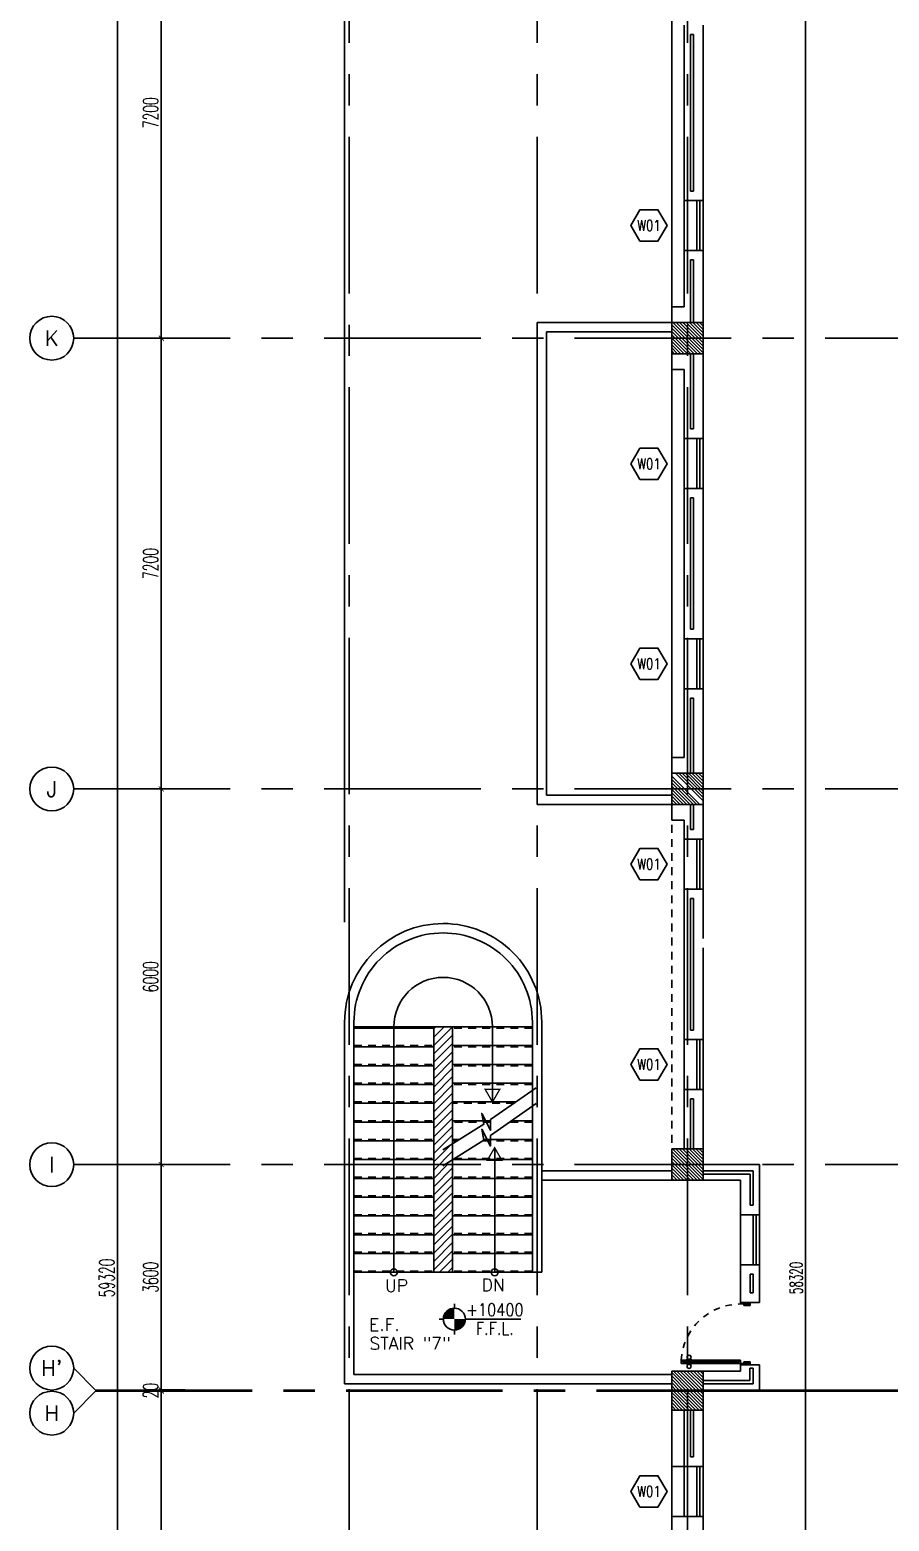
# Model space of a CAD drawing. Extents: x 88808.2 to 88899.2, y 39921.6 to 40001.1.
# Drawn here: x 88808.23 to 88821.95, y 39954 to 39977.82 of the extents above; entities that cross this region are included whole.
import ezdxf
from ezdxf.enums import TextEntityAlignment as Align

# ---------------------------------------------------------------- set-up
doc = ezdxf.new("R2010")
doc.units = 0
doc.header["$MEASUREMENT"] = 0
doc.header["$PDMODE"] = 34
for name, pattern in [('CENTERX2', [4, 2.5, -0.5, 0.5, -0.5]), ('HIDDEN', [0.375, 0.25, -0.125]), ('HIDDEN2', [0.1875, 0.125, -0.0625])]:
    doc.linetypes.add(name, pattern=pattern)
doc.layers.get('0').update_dxf_attribs({"linetype": 'CONTINUOUS'})
doc.layers.get('DEFPOINTS').update_dxf_attribs({"linetype": 'CONTINUOUS'})
for name, color, linetype in [('AX', 6, 'CONTINUOUS'), ('AX-CR', 2, 'CONTINUOUS'), ('AX-DIM', 4, 'CONTINUOUS'), ('AX-TXT', 2, 'CONTINUOUS'), ('AXES', 11, 'CENTERX2'), ('COL', 2, 'CONTINUOUS'), ('DOOR', 7, 'CONTINUOUS'), ('EJ', 9, 'CONTINUOUS'), ('ele', 7, 'CONTINUOUS'), ('HAT', 8, 'CONTINUOUS'), ('Hatch', 11, 'CONTINUOUS'), ('HIDDEN', 9, 'HIDDEN2'), ('INSUL', 4, 'CONTINUOUS'), ('LEV-PL', 7, 'CONTINUOUS'), ('PROJ-L', 3, 'CONTINUOUS'), ('RM-NAME', 2, 'CONTINUOUS'), ('ROOF', 7, 'CONTINUOUS'), ('STR', 5, 'CONTINUOUS'), ('WALL', 2, 'CONTINUOUS'), ('WIN', 3, 'CONTINUOUS'), ('WIN-BOX', 3, 'CONTINUOUS'), ('WIN-NO', 5, 'CONTINUOUS')]:
    doc.layers.add(name, color=color, linetype=linetype)
doc.styles.add('ROMANS', font='ROMANS.shx', dxfattribs={"width": 0.6})
doc.styles.add('S', font='ROMANS.SHX')
doc.dimstyles.new('DIM-OUT', dxfattribs={"dimscale": 0, "dimtxt": 0.24, "dimasz": 0.08, "dimexe": 0.02, "dimexo": 0.02, "dimgap": 0.05, "dimtad": 1, "dimdec": 0, "dimlfac": 1000, "dimzin": 0, "dimdsep": 46, "dimtxsty": 'ROMANS', "dimblk1": 'ARCHTICK', "dimblk2": 'ARCHTICK', "dimsah": 1, "dimcen": 0.01, "dimdle": 0.08, "dimclrd": 4, "dimclre": 4, "dimclrt": 2, "dimadec": 0, "dimazin": 0, "dimtp": 2, "dimtm": 2, "dimtfac": 0.114286, "dimtdec": 0, "dimtix": 1, "dimtmove": 2, "dimatfit": 3, "dimldrblk": 'ARCHTICK', "dimfxl": 0, "dimtolj": 1, "dimtzin": 0, "dimarcsym": 0})
doc.dimstyles.new('STANDARD in', dxfattribs={"dimtxt": 0.2, "dimasz": 0.1, "dimexe": 0.07, "dimexo": 0.07, "dimgap": 0.05, "dimtad": 1, "dimdec": 0, "dimlfac": 1000, "dimzin": 0, "dimdsep": 46, "dimtxsty": 'ROMANS', "dimblk": 'ARCHTICK', "dimcen": 0.05, "dimdle": 0.05, "dimclrd": 4, "dimclre": 4, "dimclrt": 2, "dimadec": 0, "dimazin": 0, "dimtfac": 1, "dimtdec": 0, "dimtmove": 2, "dimatfit": 3, "dimfxl": 0, "dimtolj": 1, "dimtzin": 0, "dimarcsym": 0})
pattern_1 = [(135, (89151.66644, 39904.688557), (0.0265165043, 0.0265165043), [])]
pattern_2 = [(135, (89151.66644, 39905.008557), (0.0265165043, 0.0265165043), [])]

# ---------------------------------------------------------------- blocks, each defined once
blk = doc.blocks.new('_ARCHTICK')
at = {"color": 0, "linetype": 'ByBlock', "const_width": 0.15}
blk.add_lwpolyline([(-0.5, -0.5), (0.5, 0.5)], dxfattribs=at)
blk = doc.blocks.new('*D92')
at = {"layer": 'AX-DIM', "color": 4, "lineweight": -2}
for p, q in [((88809.63, 39928.15), (88809.63, 39987.63)), ((88818.46, 39987.55), (88809.61, 39987.55)), ((88818.46, 39928.23), (88809.61, 39928.23))]:
    blk.add_line(p, q, dxfattribs=at)
at = {"layer": 'DEFPOINTS', "color": 0}
for p in [(88809.63, 39987.55), (88818.48, 39987.55), (88818.48, 39928.23)]:
    blk.add_point(p, dxfattribs=at)
at = {"layer": 'AX-DIM', "color": 4, "lineweight": -2, "xscale": 0.08, "yscale": 0.08, "zscale": 0.08}
for p, rotation in [((88809.63, 39987.55), 90), ((88809.63, 39928.23), 270)]:
    blk.add_blockref('_ARCHTICK', p, dxfattribs=dict(at, rotation=rotation))
at = {"layer": 'AX-DIM', "color": 2, "insert": (88809.46, 39957.89), "char_height": 0.24, "attachment_point": 5, "rotation": 90, "style": 'ROMANS'}
blk.add_mtext('\\A1;59320', dxfattribs=at)
blk = doc.blocks.new('*D100')
at = {"layer": 'AX-DIM', "color": 4, "lineweight": -2}
for p, q in [((88810.33, 39956.02), (88810.33, 39959.78)), ((88810.71, 39959.7), (88810.31, 39959.7)), ((88810.71, 39956.1), (88810.31, 39956.1))]:
    blk.add_line(p, q, dxfattribs=at)
at = {"layer": 'DEFPOINTS', "color": 0}
for p in [(88810.33, 39959.7), (88810.73, 39959.7), (88810.73, 39956.1)]:
    blk.add_point(p, dxfattribs=at)
at = {"layer": 'AX-DIM', "color": 4, "lineweight": -2, "xscale": 0.08, "yscale": 0.08, "zscale": 0.08}
for p, rotation in [((88810.33, 39959.7), 90), ((88810.33, 39956.1), 270)]:
    blk.add_blockref('_ARCHTICK', p, dxfattribs=dict(at, rotation=rotation))
at = {"layer": 'AX-DIM', "color": 2, "insert": (88810.16, 39957.9), "char_height": 0.24, "attachment_point": 5, "rotation": 90, "style": 'ROMANS'}
blk.add_mtext('\\A1;3600', dxfattribs=at)
blk = doc.blocks.new('*D77')
at = {"layer": 'AX-DIM', "color": 4, "lineweight": -2}
for p, q in [((88810.71, 39980.1), (88810.31, 39980.1)), ((88810.33, 39972.82), (88810.33, 39980.18)), ((88810.71, 39972.9), (88810.31, 39972.9))]:
    blk.add_line(p, q, dxfattribs=at)
at = {"layer": 'DEFPOINTS', "color": 0}
for p in [(88810.33, 39980.1), (88810.73, 39980.1), (88810.73, 39972.9)]:
    blk.add_point(p, dxfattribs=at)
at = {"layer": 'AX-DIM', "color": 4, "lineweight": -2, "xscale": 0.08, "yscale": 0.08, "zscale": 0.08}
for p, rotation in [((88810.33, 39980.1), 90), ((88810.33, 39972.9), 270)]:
    blk.add_blockref('_ARCHTICK', p, dxfattribs=dict(at, rotation=rotation))
at = {"layer": 'AX-DIM', "color": 2, "insert": (88810.16, 39976.5), "char_height": 0.24, "attachment_point": 5, "rotation": 90, "style": 'ROMANS'}
blk.add_mtext('\\A1;7200', dxfattribs=at)
blk = doc.blocks.new('*D93')
at = {"layer": 'AX-DIM', "color": 4, "lineweight": -2}
for p, q in [((88810.71, 39965.7), (88810.31, 39965.7)), ((88810.33, 39959.62), (88810.33, 39965.78)), ((88810.71, 39959.7), (88810.31, 39959.7))]:
    blk.add_line(p, q, dxfattribs=at)
at = {"layer": 'DEFPOINTS', "color": 0}
for p in [(88810.33, 39965.7), (88810.73, 39965.7), (88810.73, 39959.7)]:
    blk.add_point(p, dxfattribs=at)
at = {"layer": 'AX-DIM', "color": 4, "lineweight": -2, "xscale": 0.08, "yscale": 0.08, "zscale": 0.08}
for p, rotation in [((88810.33, 39965.7), 90), ((88810.33, 39959.7), 270)]:
    blk.add_blockref('_ARCHTICK', p, dxfattribs=dict(at, rotation=rotation))
at = {"layer": 'AX-DIM', "color": 2, "insert": (88810.16, 39962.7), "char_height": 0.24, "attachment_point": 5, "rotation": 90, "style": 'ROMANS'}
blk.add_mtext('\\A1;6000', dxfattribs=at)
blk = doc.blocks.new('*D78')
at = {"layer": 'AX-DIM', "color": 4, "lineweight": -2}
for p, q in [((88810.71, 39972.9), (88810.31, 39972.9)), ((88810.33, 39965.62), (88810.33, 39972.98)), ((88810.71, 39965.7), (88810.31, 39965.7))]:
    blk.add_line(p, q, dxfattribs=at)
at = {"layer": 'DEFPOINTS', "color": 0}
for p in [(88810.33, 39972.9), (88810.73, 39972.9), (88810.73, 39965.7)]:
    blk.add_point(p, dxfattribs=at)
at = {"layer": 'AX-DIM', "color": 4, "lineweight": -2, "xscale": 0.08, "yscale": 0.08, "zscale": 0.08}
for p, rotation in [((88810.33, 39972.9), 90), ((88810.33, 39965.7), 270)]:
    blk.add_blockref('_ARCHTICK', p, dxfattribs=dict(at, rotation=rotation))
at = {"layer": 'AX-DIM', "color": 2, "insert": (88810.16, 39969.3), "char_height": 0.24, "attachment_point": 5, "rotation": 90, "style": 'ROMANS'}
blk.add_mtext('\\A1;7200', dxfattribs=at)
blk = doc.blocks.new('*D74')
at = {"layer": 'AX-DIM', "color": 4, "lineweight": -2}
for p, q in [((88813.255, 39963.57), (88813.255, 39999.748)), ((88818.48, 39987.57), (88818.48, 39999.748)), ((88813.175, 39999.728), (88818.56, 39999.728))]:
    blk.add_line(p, q, dxfattribs=at)
at = {"layer": 'DEFPOINTS', "color": 0}
for p in [(88818.48, 39999.728), (88818.48, 39987.55), (88813.255, 39963.55)]:
    blk.add_point(p, dxfattribs=at)
at = {"layer": 'AX-DIM', "color": 4, "lineweight": -2, "xscale": 0.08, "yscale": 0.08, "zscale": 0.08, "rotation": 180}
blk.add_blockref('_ARCHTICK', (88813.255, 39999.728), dxfattribs=at)
at = {"layer": 'AX-DIM', "color": 4, "lineweight": -2, "xscale": 0.08, "yscale": 0.08, "zscale": 0.08}
blk.add_blockref('_ARCHTICK', (88818.48, 39999.728), dxfattribs=at)
at = {"layer": 'AX-DIM', "color": 2, "insert": (88815.868, 39999.898), "char_height": 0.24, "attachment_point": 5, "style": 'ROMANS'}
blk.add_mtext('\\A1;5225', dxfattribs=at)
blk = doc.blocks.new('*D101')
at = {"layer": 'AX-DIM', "color": 4, "lineweight": -2}
for p, q in [((88810.33, 39956.1), (88810.33, 39956.18)), ((88810.71, 39956.1), (88810.31, 39956.1)), ((88810.71, 39956.08), (88810.31, 39956.08)), ((88810.33, 39956.08), (88810.33, 39956.1)), ((88810.33, 39956.08), (88810.33, 39956))]:
    blk.add_line(p, q, dxfattribs=at)
at = {"layer": 'DEFPOINTS', "color": 0}
for p in [(88810.33, 39956.1), (88810.73, 39956.1), (88810.73, 39956.08)]:
    blk.add_point(p, dxfattribs=at)
at = {"layer": 'AX-DIM', "color": 4, "lineweight": -2, "xscale": 0.08, "yscale": 0.08, "zscale": 0.08}
for p, rotation in [((88810.33, 39956.1), 270), ((88810.33, 39956.08), 90)]:
    blk.add_blockref('_ARCHTICK', p, dxfattribs=dict(at, rotation=rotation))
at = {"layer": 'AX-DIM', "color": 2, "insert": (88810.16, 39956.09), "char_height": 0.24, "attachment_point": 5, "rotation": 90, "style": 'ROMANS'}
blk.add_mtext('\\A1;20', dxfattribs=at)
blk = doc.blocks.new('*D99')
at = {"layer": 'AX-DIM', "color": 4, "lineweight": -2}
for p, q in [((88810.33, 39950), (88810.33, 39956.16)), ((88810.71, 39956.08), (88810.31, 39956.08)), ((88810.71, 39950.08), (88810.31, 39950.08))]:
    blk.add_line(p, q, dxfattribs=at)
at = {"layer": 'DEFPOINTS', "color": 0}
for p in [(88810.33, 39956.08), (88810.73, 39956.08), (88810.73, 39950.08)]:
    blk.add_point(p, dxfattribs=at)
at = {"layer": 'AX-DIM', "color": 4, "lineweight": -2, "xscale": 0.08, "yscale": 0.08, "zscale": 0.08}
for p, rotation in [((88810.33, 39956.08), 90), ((88810.33, 39950.08), 270)]:
    blk.add_blockref('_ARCHTICK', p, dxfattribs=dict(at, rotation=rotation))
at = {"layer": 'AX-DIM', "color": 2, "insert": (88810.16, 39953.08), "char_height": 0.24, "attachment_point": 5, "rotation": 90, "style": 'ROMANS'}
blk.add_mtext('\\A1;6000', dxfattribs=at)
blk = doc.blocks.new('*D270')
at = {"layer": 'DEFPOINTS', "color": 0, "linetype": 'Continuous'}
for p in [(88820.616, 39987.05), (88820.616, 39987.05), (88820.616, 39928.73)]:
    blk.add_point(p, dxfattribs=at)
at = {"layer": 'ele', "color": 4, "linetype": 'Continuous', "lineweight": -2}
blk.add_line((88820.616, 39928.68), (88820.616, 39987.1), dxfattribs=at)
at = {"layer": 'ele', "color": 4, "linetype": 'Continuous', "lineweight": -2, "xscale": 0.1, "yscale": 0.1, "zscale": 0.1}
for p, rotation in [((88820.616, 39987.05), 90), ((88820.616, 39928.73), 270)]:
    blk.add_blockref('_ARCHTICK', p, dxfattribs=dict(at, rotation=rotation))
at = {"layer": 'ele', "color": 2, "linetype": 'Continuous', "insert": (88820.466, 39957.89), "char_height": 0.2, "attachment_point": 5, "rotation": 90, "style": 'ROMANS'}
blk.add_mtext('\\A1;58320', dxfattribs=at)
blk = doc.blocks.new('WW1')
at = {"layer": 'WIN-BOX'}
blk.add_lwpolyline([(144, -250), (289, 0), (144, 250), (-144, 250), (-289, 0), (-144, -250)], close=True, dxfattribs=at)
at = {"layer": 'WIN-NO', "style": 'ROMANS', "width": 0.8}
blk.add_attdef('W00', text='', height=170, dxfattribs=at).set_placement((0, 0), align=Align.MIDDLE)
blk = doc.blocks.new('DOOR-10')
at = {"layer": 'DOOR', "color": 0, "linetype": 'ByBlock'}
for p, q in [((-83, 1005), (-92, 1005)), ((-92, 1005), (-92, 940)), ((-76, 1018), (-83, 1018)), ((-83, 928), (-83, 1018)), ((-83, 1005), (-83, 940)), ((-26, 1100), (-76, 1100)), ((-76, 1100), (-26, 1100)), ((-76, 1050), (-76, 1100)), ((-59, 1050), (-76, 1050)), ((-43, 1070), (-59, 1070)), ((-59, 1050), (-59, 1070)), ((-43, 1050), (-43, 1070)), ((-26, 1050), (-43, 1050)), ((-26, 1050), (-26, 1100)), ((-26, 1018), (-18, 1018)), ((-18, 928), (-18, 1018)), ((-18, 1005), (-9, 1005)), ((-18, 1005), (-18, 940)), ((-9, 1005), (-9, 940)), ((-83, 940), (-92, 940)), ((-76, 928), (-83, 928)), ((-26, 928), (-18, 928)), ((-18, 940), (-9, 940)), ((-1001, 0), (-1001, 150)), ((-1001, 150), (-976, 150)), ((-1001, 150), (-1001, 0)), ((-951, 0), (-1001, 0)), ((-976, 150), (-976, 100)), ((-976, 100), (-951, 100)), ((-951, 100), (-951, 0)), ((-76, 200), (-59, 200)), ((-76, 150), (-76, 200)), ((-76, 150), (-26, 150)), ((-59, 200), (-59, 180)), ((-59, 180), (-43, 180)), ((-51, 100), (-51, 0)), ((-26, 100), (-51, 100)), ((-51, 0), (-1, 0)), ((-43, 200), (-26, 200)), ((-43, 180), (-43, 200)), ((-26, 200), (-26, 150)), ((-1, 150), (-26, 150)), ((-26, 150), (-26, 100))]:
    blk.add_line(p, q, dxfattribs=at)
at = {"layer": 'DOOR', "linetype": 'ByBlock'}
for p, q in [((-76, 1050), (-76, 200)), ((-59, 200), (-59, 1050)), ((-43, 200), (-43, 1050)), ((-26, 200), (-26, 1050))]:
    blk.add_line(p, q, dxfattribs=at)
at = {"layer": 'DOOR', "color": 9, "linetype": 'ByBlock'}
for p, q in [((-951, 0), (-1001, 114)), ((-951, 0), (-1001, 40)), ((-951, 0), (-964, 100)), ((-51, 0), (-1, 114)), ((-51, 0), (-37, 100)), ((-51, 0), (-1, 40)), ((-1, 0), (-1, 150))]:
    blk.add_line(p, q, dxfattribs=at)
at = {"layer": 'DOOR', "color": 0, "linetype": 'ByBlock'}
for centre in [(-124, 973), (23, 973)]:
    blk.add_circle(centre, 32.4, dxfattribs=at)
at = {"layer": 'DOOR', "linetype": 'HIDDEN', "ltscale": 0.5}
blk.add_arc((-23, 149), 952, 93.1482, 179.9482, dxfattribs=at)
at = {"layer": 'DOOR', "color": 9, "linetype": 'ByBlock'}
for centre, radius, start, end in [((-951, 0), 154, 103.7142, 108.8947), ((-951, 0), 134, 100.72, 111.8402), ((-951, 0), 94.4, 90, 121.9818), ((-951, 0), 74.4, 90, 132.2236), ((-951, 0), 54.4, 90, 156.7926), ((-951, 0), 34.4, 90, 180), ((-951, 0), 14.4, 90, 180), ((-51, 0), 94.4, 58.0182, 90), ((-51, 0), 74.4, 47.7764, 90), ((-51, 0), 54.4, 23.2074, 90), ((-51, 0), 34.4, 0, 90), ((-51, 0), 14.4, 0, 90), ((-51, 0), 134, 68.1598, 79.28), ((-51, 0), 114, 64.0838, 77.3774), ((-51, 0), 154, 71.1053, 76.2858)]:
    blk.add_arc(centre, radius, start, end, dxfattribs=at)
blk = doc.blocks.new('COL50')
at = {"layer": 'COL'}
blk.add_lwpolyline([(-250, 250), (-250, -250), (250, -250), (250, 250)], close=True, dxfattribs=at)
blk = doc.blocks.new('*X150')
at = {"color": 0}
for p, q in [((253129, 149502), (253616, 149990)), ((253129, 149555), (253563, 149990)), ((253129, 149608), (253510, 149990)), ((253129, 149661), (253457, 149990)), ((253129, 149714), (253404, 149990)), ((253129, 149767), (253351, 149990)), ((253129, 149820), (253298, 149990)), ((253129, 149873), (253245, 149990)), ((253129, 149926), (253192, 149990)), ((253129, 149979), (253139, 149990)), ((253169, 149490), (253629, 149949)), ((253222, 149490), (253629, 149896)), ((253275, 149490), (253629, 149843)), ((253328, 149490), (253629, 149790)), ((253381, 149490), (253629, 149737)), ((253434, 149490), (253629, 149684)), ((253487, 149490), (253629, 149631)), ((253540, 149490), (253629, 149578)), ((253594, 149490), (253629, 149525))]:
    blk.add_line(p, q, dxfattribs=at)
blk = doc.blocks.new('LEV1')
at = {"layer": 'LEV-PL'}
for p, q in [((0, 245), (0, 175)), ((-175, 0), (-245, 0)), ((175, 0), (1061, 0)), ((0, -175), (0, -245))]:
    blk.add_line(p, q, dxfattribs=at)
at = {"layer": 'LEV-PL', "const_width": 175}
for points in [[(-88, 0, -0.414214), (0, 88, -1)], [(88, 0, -0.414214), (0, -88, -1)]]:
    blk.add_lwpolyline(points, format="xyb", dxfattribs=at)
at = {"layer": 'LEV-PL'}
blk.add_circle((0, 0), 175, dxfattribs=at)
at = {"layer": 'LEV-PL', "color": 4, "style": 'S', "width": 0.85}
for tag, p in [('+0000', (646, 50)), ('F.F.L.', (646, -250))]:
    blk.add_attdef(tag, text='', height=200, dxfattribs=at).set_placement(p, align=Align.CENTER)
blk = doc.blocks.new('*X137')
at = {"color": 0}
for p, q in [((253129, 162707), (253611, 163190)), ((253129, 162760), (253558, 163190)), ((253129, 162813), (253505, 163190)), ((253129, 162866), (253452, 163190)), ((253129, 162919), (253399, 163190)), ((253129, 162972), (253346, 163190)), ((253129, 163025), (253293, 163190)), ((253129, 163079), (253240, 163190)), ((253129, 163132), (253187, 163190)), ((253164, 162690), (253629, 163154)), ((253217, 162690), (253629, 163101)), ((253270, 162690), (253629, 163048)), ((253323, 162690), (253629, 162995)), ((253376, 162690), (253629, 162942)), ((253429, 162690), (253629, 162889)), ((253482, 162690), (253629, 162836)), ((253535, 162690), (253629, 162783)), ((253588, 162690), (253629, 162730))]:
    blk.add_line(p, q, dxfattribs=at)
blk = doc.blocks.new('*X141')
at = {"color": 0}
for p, q in [((253129, 155548), (253570, 155990)), ((253129, 155601), (253517, 155990)), ((253129, 155654), (253464, 155990)), ((253129, 155707), (253411, 155990)), ((253129, 155760), (253358, 155990)), ((253129, 155813), (253305, 155990)), ((253129, 155866), (253252, 155990)), ((253129, 155919), (253199, 155990)), ((253129, 155972), (253146, 155990)), ((253177, 155490), (253629, 155942)), ((253230, 155490), (253629, 155889)), ((253283, 155490), (253629, 155836)), ((253336, 155490), (253629, 155783)), ((253389, 155490), (253629, 155730)), ((253442, 155490), (253629, 155677)), ((253495, 155490), (253629, 155624)), ((253548, 155490), (253629, 155571)), ((253601, 155490), (253629, 155517))]:
    blk.add_line(p, q, dxfattribs=at)
blk = doc.blocks.new('*X143')
at = {"color": 0}
for p, q in [((253129, 149502), (253616, 149990)), ((253129, 149555), (253563, 149990)), ((253129, 149608), (253510, 149990)), ((253129, 149661), (253457, 149990)), ((253129, 149714), (253404, 149990)), ((253129, 149767), (253351, 149990)), ((253129, 149820), (253298, 149990)), ((253129, 149873), (253245, 149990)), ((253129, 149926), (253192, 149990)), ((253129, 149979), (253139, 149990)), ((253169, 149490), (253629, 149949)), ((253222, 149490), (253629, 149896)), ((253275, 149490), (253629, 149843)), ((253328, 149490), (253629, 149790)), ((253381, 149490), (253629, 149737)), ((253434, 149490), (253629, 149684)), ((253487, 149490), (253629, 149631)), ((253540, 149490), (253629, 149578)), ((253594, 149490), (253629, 149525))]:
    blk.add_line(p, q, dxfattribs=at)
blk = doc.blocks.new('AXL')
at = {"layer": 'AX-CR'}
blk.add_circle((-350, 0), 350, dxfattribs=at)
at = {"layer": 'AX-TXT', "style": 'ROMANS'}
blk.add_attdef('AX', text='', height=250, dxfattribs=at).set_placement((-350, 0), align=Align.MIDDLE)

msp = doc.modelspace()

# ---------------------------------------------------------------- hatches: boundary and pattern name
at = {"layer": 'HAT'}
h = msp.add_hatch(dxfattribs=at)
h.set_pattern_fill('ANSI31', color=256, scale=0.3, style=0)
h.set_pattern_definition(pattern_2)
h.paths.add_polyline_path([(88818.7303, 39956.3996), (88818.9803, 39956.3996), (88818.9803, 39956.0996), (88818.7303, 39956.0996)])
h.paths.add_polyline_path([(88818.4803, 39956.3996), (88818.7303, 39956.3996), (88818.7303, 39956.0996), (88818.4803, 39956.0996)])
h = msp.add_hatch(dxfattribs=at)
h.set_pattern_fill('ANSI31', color=256, scale=0.3, style=0)
h.set_pattern_definition(pattern_2)
h.paths.add_polyline_path([(88818.7303, 39956.3996), (88818.9803, 39956.3996), (88818.9803, 39956.0996), (88818.7303, 39956.0996)])
h.paths.add_polyline_path([(88818.4803, 39956.3996), (88818.7303, 39956.3996), (88818.7303, 39956.0996), (88818.4803, 39956.0996)])
h = msp.add_hatch(dxfattribs=at)
h.set_pattern_fill('ANSI31', color=256, scale=0.3, style=0)
h.set_pattern_definition(pattern_1)
h.paths.add_polyline_path([(88818.7303, 39956.0796), (88818.9803, 39956.0796), (88818.9803, 39955.7796), (88818.7303, 39955.7796)])
h.paths.add_polyline_path([(88818.4803, 39956.0796), (88818.7303, 39956.0796), (88818.7303, 39955.7796), (88818.4803, 39955.7796)])
h = msp.add_hatch(dxfattribs=at)
h.set_pattern_fill('ANSI31', color=256, scale=0.3, style=0)
h.set_pattern_definition(pattern_1)
h.paths.add_polyline_path([(88818.7303, 39956.0796), (88818.9803, 39956.0796), (88818.9803, 39955.7796), (88818.7303, 39955.7796)])
h.paths.add_polyline_path([(88818.4803, 39956.0796), (88818.7303, 39956.0796), (88818.7303, 39955.7796), (88818.4803, 39955.7796)])
at = {"layer": 'Hatch', "linetype": 'Continuous'}
h = msp.add_hatch(dxfattribs=at)
h.set_pattern_fill('ANSI31', color=256, scale=0.75, style=0)
h.paths.add_polyline_path([(88814.9803, 39961.8998), (88814.6803, 39961.8998), (88814.6803, 39959.6996), (88814.8583, 39959.6996), (88814.9803, 39959.7757)])
h.paths.add_polyline_path([(88814.9803, 39959.6996), (88814.6803, 39959.6996), (88814.6803, 39957.9798), (88814.9803, 39957.9798)])

# ---------------------------------------------------------------- linework, layer by layer
for p, q in [((88814.9803, 39961.8998), (88814.6803, 39961.8998)), ((88814.6803, 39961.8998), (88814.6803, 39957.9798)), ((88814.9803, 39961.8998), (88814.9803, 39957.9798)), ((88815.092, 39960.0998), (88814.9803, 39960.0998)), ((88815.06, 39960.0798), (88814.9803, 39960.0798)), ((88814.6803, 39957.9798), (88814.9803, 39957.9798))]:
    msp.add_line(p, q)
for points in [[(88814.8263, 39959.9338), (88815.4815, 39960.343), (88815.4464, 39960.5183), (88815.5869, 39960.2495), (88815.5869, 39960.4198), (88816.3182, 39960.9275)], [(88814.8263, 39959.6796), (88815.4815, 39960.0887), (88815.4464, 39960.2641), (88815.5869, 39959.9952), (88815.5869, 39960.1655), (88816.3182, 39960.6732)]]:
    msp.add_lwpolyline(points)
at = {"layer": 'AXES'}
for p, q in [((88813.3303, 39921.6153), (88813.3303, 40000.4279)), ((88816.3303, 39921.6153), (88816.3303, 40000.4279)), ((88818.7303, 39921.6153), (88818.7303, 40000.4279)), ((88808.9303, 39972.8996), (88876.9703, 39972.8996)), ((88808.9303, 39965.6996), (88876.9703, 39965.6996)), ((88808.9303, 39959.6996), (88876.9703, 39959.6996)), ((88809.2803, 39956.0996), (88808.9303, 39956.4496)), ((88809.2803, 39956.0796), (88808.9303, 39955.7296)), ((88809.2803, 39956.0996), (88876.9703, 39956.0996)), ((88809.2803, 39956.0796), (88876.9703, 39956.0796))]:
    msp.add_line(p, q, dxfattribs=at)
at = {"layer": 'COL'}
for points in [[(88818.9803, 39956.3996), (88818.4803, 39956.3996), (88818.4803, 39956.0996), (88818.9803, 39956.0996)], [(88818.9803, 39956.3996), (88818.4803, 39956.3996), (88818.4803, 39956.0996), (88818.9803, 39956.0996)], [(88818.9803, 39956.0796), (88818.4803, 39956.0796), (88818.4803, 39955.7796), (88818.9803, 39955.7796)], [(88818.9803, 39956.0796), (88818.4803, 39956.0796), (88818.4803, 39955.7796), (88818.9803, 39955.7796)]]:
    msp.add_lwpolyline(points, close=True, dxfattribs=at)
at = {"layer": 'EJ', "color": 8}
for p, q in [((88818.4803, 39956.0996), (88893.7957, 39956.0996)), ((88818.4803, 39956.0796), (88893.7957, 39956.0796))]:
    msp.add_line(p, q, dxfattribs=at)
at = {"layer": 'HIDDEN'}
msp.add_line((88818.4803, 39959.5996), (88818.4803, 39983.5996), dxfattribs=at)
at = {"layer": 'INSUL'}
for p, q in [((88818.8303, 39977.7496), (88818.7803, 39977.7496)), ((88818.7803, 39977.7496), (88818.7803, 39975.2496)), ((88818.8303, 39977.7496), (88818.8303, 39975.2496)), ((88818.8303, 39975.2496), (88818.7803, 39975.2496)), ((88818.8303, 39974.1496), (88818.7803, 39974.1496)), ((88818.7803, 39974.1496), (88818.7803, 39973.1496)), ((88818.8303, 39974.1496), (88818.8303, 39973.1496)), ((88818.7803, 39972.6496), (88818.7803, 39971.4496)), ((88818.8303, 39972.6496), (88818.8303, 39971.4496)), ((88818.7803, 39971.4496), (88818.8303, 39971.4496)), ((88818.7803, 39970.3496), (88818.7803, 39968.2496)), ((88818.7803, 39970.3496), (88818.8303, 39970.3496)), ((88818.8303, 39970.3496), (88818.8303, 39968.2496)), ((88818.7803, 39968.2496), (88818.8303, 39968.2496)), ((88818.7803, 39965.9496), (88818.7803, 39967.1496)), ((88818.7803, 39967.1496), (88818.8303, 39967.1496)), ((88818.8303, 39965.9496), (88818.8303, 39967.1496)), ((88818.7803, 39965.4496), (88818.7803, 39965.0496)), ((88818.8303, 39965.4496), (88818.8303, 39965.0496)), ((88818.7803, 39965.0496), (88818.8303, 39965.0496)), ((88818.7803, 39963.9496), (88818.7803, 39961.8496)), ((88818.7803, 39963.9496), (88818.8303, 39963.9496)), ((88818.8303, 39963.9496), (88818.8303, 39961.8496)), ((88818.7803, 39961.8496), (88818.8303, 39961.8496)), ((88818.7803, 39959.9496), (88818.7803, 39960.7496)), ((88818.7803, 39960.7496), (88818.8303, 39960.7496)), ((88818.8303, 39959.9496), (88818.8303, 39960.7496)), ((88818.9803, 39959.5996), (88819.7803, 39959.5996)), ((88818.9803, 39959.5496), (88819.7303, 39959.5496)), ((88819.7303, 39959.5496), (88819.7303, 39959.0496)), ((88819.7803, 39959.5996), (88819.7803, 39959.0496)), ((88819.7803, 39959.0496), (88819.7303, 39959.0496)), ((88819.7803, 39957.9496), (88819.7303, 39957.9496)), ((88819.7303, 39957.6495), (88819.7303, 39957.9496)), ((88819.7803, 39957.6495), (88819.7803, 39957.9496)), ((88819.7803, 39957.6495), (88819.7303, 39957.6495)), ((88819.7802, 39956.4496), (88819.7302, 39956.4496)), ((88819.7302, 39956.2496), (88819.7302, 39956.4496)), ((88819.7802, 39956.4496), (88819.7302, 39956.4496)), ((88819.7802, 39956.1996), (88819.7802, 39956.4496)), ((88818.9802, 39956.2496), (88819.7302, 39956.2496)), ((88818.9802, 39956.1996), (88819.7802, 39956.1996)), ((88818.7803, 39955.7796), (88818.7803, 39955.0296)), ((88818.8303, 39955.7796), (88818.8303, 39955.0296)), ((88818.7803, 39955.0296), (88818.8303, 39955.0296))]:
    msp.add_line(p, q, dxfattribs=at)
at = {"layer": 'PROJ-L'}
for p, q in [((88818.4803, 39973.1496), (88818.4803, 39979.8496)), ((88816.3303, 39973.1496), (88818.4803, 39973.1496)), ((88816.3303, 39965.4508), (88816.3303, 39973.1496)), ((88816.4803, 39972.9996), (88818.4803, 39972.9996)), ((88816.4803, 39965.6008), (88816.4803, 39972.9996)), ((88818.4803, 39965.9496), (88818.4803, 39972.6496)), ((88816.3303, 39965.4508), (88818.4803, 39965.4508)), ((88816.4803, 39965.6008), (88818.4803, 39965.6008))]:
    msp.add_line(p, q, dxfattribs=at)
at = {"layer": 'ROOF'}
for p, q in [((88816.4053, 39959.5996), (88818.4803, 39959.5996)), ((88816.4053, 39959.4496), (88818.4803, 39959.4496)), ((88851.1303, 39956.0996), (88818.4803, 39956.0996)), ((88851.1303, 39956.0796), (88818.4803, 39956.0796))]:
    msp.add_line(p, q, dxfattribs=at)
at = {"layer": 'STR', "linetype": 'HIDDEN2'}
for p, q in [((88813.4053, 39961.8998), (88814.6803, 39961.8998)), ((88813.4053, 39961.8798), (88814.6803, 39961.8798)), ((88816.2553, 39961.8798), (88814.9803, 39961.8798)), ((88813.4053, 39961.5998), (88814.6803, 39961.5998)), ((88816.2553, 39961.5798), (88814.9803, 39961.5798)), ((88813.4053, 39961.2998), (88814.6803, 39961.2998)), ((88816.2553, 39961.2798), (88814.9803, 39961.2798)), ((88813.4053, 39960.9998), (88814.6803, 39960.9998)), ((88816.2553, 39960.9798), (88814.9803, 39960.9798)), ((88813.4053, 39960.6998), (88814.6803, 39960.6998)), ((88815.9613, 39960.6798), (88814.9803, 39960.6798)), ((88813.4053, 39960.3998), (88814.6803, 39960.3998)), ((88815.5869, 39960.3798), (88814.9803, 39960.3798)), ((88816.2553, 39960.3798), (88815.8955, 39960.3798)), ((88813.4053, 39960.0998), (88814.6803, 39960.0998)), ((88816.2553, 39960.0798), (88815.4672, 39960.0798)), ((88813.4053, 39959.7998), (88814.6803, 39959.7998)), ((88816.2553, 39959.7998), (88814.9803, 39959.7998)), ((88813.4053, 39959.4998), (88814.6803, 39959.4998)), ((88816.2553, 39959.4998), (88814.9803, 39959.4998)), ((88813.4053, 39959.1998), (88814.6803, 39959.1998)), ((88816.2553, 39959.1998), (88814.9803, 39959.1998)), ((88813.4053, 39958.8998), (88814.6803, 39958.8998)), ((88816.2553, 39958.8998), (88814.9803, 39958.8998)), ((88813.4053, 39958.5998), (88814.6803, 39958.5998)), ((88816.2553, 39958.5998), (88814.9803, 39958.5998)), ((88813.4053, 39958.2998), (88814.6803, 39958.2998)), ((88816.2553, 39958.2998), (88814.9803, 39958.2998)), ((88813.4053, 39957.9998), (88814.6803, 39957.9998)), ((88816.2553, 39957.9998), (88814.9803, 39957.9998))]:
    msp.add_line(p, q, dxfattribs=at)
at = {"layer": 'STR'}
for p, q in [((88813.4053, 39961.8998), (88814.6803, 39961.8998)), ((88813.4053, 39961.8798), (88814.6803, 39961.8798)), ((88814.0428, 39957.9798), (88814.0428, 39961.9022)), ((88816.2553, 39961.8998), (88814.9803, 39961.8998)), ((88815.6178, 39960.6998), (88815.6178, 39961.9022)), ((88813.4053, 39961.5798), (88814.6803, 39961.5798)), ((88816.2553, 39961.5998), (88814.9803, 39961.5998)), ((88813.4053, 39961.2798), (88814.6803, 39961.2798)), ((88816.2553, 39961.2998), (88814.9803, 39961.2998)), ((88813.4053, 39960.9798), (88814.6803, 39960.9798)), ((88816.2553, 39960.9998), (88814.9803, 39960.9998)), ((88813.4053, 39960.6798), (88814.6803, 39960.6798)), ((88815.9902, 39960.6998), (88814.9803, 39960.6998)), ((88813.4053, 39960.3798), (88814.6803, 39960.3798)), ((88815.5869, 39960.3998), (88814.9803, 39960.3998)), ((88816.2553, 39960.3998), (88815.9243, 39960.3998)), ((88813.4053, 39960.0798), (88814.6803, 39960.0798)), ((88815.092, 39960.0998), (88814.9803, 39960.0998)), ((88815.06, 39960.0798), (88814.9803, 39960.0798)), ((88816.2553, 39960.0998), (88815.4793, 39960.0998)), ((88815.6532, 39957.9798), (88815.6532, 39959.9674)), ((88813.4053, 39959.7798), (88814.6803, 39959.7798)), ((88816.2553, 39959.7798), (88814.9803, 39959.7798)), ((88813.4053, 39959.4798), (88814.6803, 39959.4798)), ((88816.2553, 39959.4798), (88814.9803, 39959.4798)), ((88813.4053, 39959.1798), (88814.6803, 39959.1798)), ((88816.2553, 39959.1798), (88814.9803, 39959.1798)), ((88813.4053, 39958.8798), (88814.6803, 39958.8798)), ((88816.2553, 39958.8798), (88814.9803, 39958.8798)), ((88813.4053, 39958.5798), (88814.6803, 39958.5798)), ((88816.2553, 39958.5798), (88814.9803, 39958.5798)), ((88813.4053, 39958.2798), (88814.6803, 39958.2798)), ((88816.2553, 39958.2798), (88814.9803, 39958.2798)), ((88813.4053, 39957.9798), (88814.6803, 39957.9798)), ((88816.2553, 39957.9798), (88814.9803, 39957.9798))]:
    msp.add_line(p, q, dxfattribs=at)
at = {"layer": 'STR', "const_width": 0.0215}
for points in [[(88815.7332, 39960.8998), (88815.5023, 39960.8998), (88815.6178, 39960.6998)], [(88815.7675, 39959.7695), (88815.5366, 39959.7695), (88815.652, 39959.9695)]]:
    msp.add_lwpolyline(points, close=True, dxfattribs=at)
at = {"layer": 'STR'}
for centre in [(88814.0428, 39957.9798), (88815.6532, 39957.9798)]:
    msp.add_circle(centre, 0.056, dxfattribs=at)
msp.add_arc((88814.8303, 39961.9022), 0.7875, 0, 180, dxfattribs=at)
at = {"layer": 'WALL'}
for p, q in [((88818.6803, 39977.8996), (88818.6803, 39975.0996)), ((88818.9803, 39977.8996), (88818.9803, 39975.0996)), ((88818.6803, 39975.0996), (88818.9803, 39975.0996)), ((88818.6803, 39974.2996), (88818.9803, 39974.2996)), ((88818.6803, 39974.2996), (88818.7803, 39974.2996)), ((88818.6803, 39974.2996), (88818.7303, 39974.2996)), ((88818.6803, 39974.2996), (88818.9803, 39974.2996)), ((88818.6803, 39974.2996), (88818.6803, 39973.3996)), ((88818.7303, 39974.2996), (88818.9803, 39974.2996)), ((88818.9803, 39974.2996), (88818.9803, 39973.1496)), ((88818.4803, 39973.3996), (88818.6803, 39973.3996)), ((88818.4803, 39973.3996), (88818.4803, 39972.3996)), ((88818.9803, 39972.6496), (88818.9803, 39971.2996)), ((88818.4803, 39972.3996), (88818.6803, 39972.3996)), ((88818.6803, 39972.3996), (88818.6803, 39971.2996)), ((88818.6803, 39971.2996), (88818.9803, 39971.2996)), ((88818.6803, 39970.4996), (88818.6803, 39968.0996)), ((88818.6803, 39970.4996), (88818.9803, 39970.4996)), ((88818.9803, 39970.4996), (88818.9803, 39968.0996)), ((88818.6803, 39968.0996), (88818.9803, 39968.0996)), ((88818.6803, 39966.1996), (88818.6803, 39967.2996)), ((88818.6803, 39967.2996), (88818.9803, 39967.2996)), ((88818.9803, 39965.9496), (88818.9803, 39967.2996)), ((88818.4803, 39966.1996), (88818.6803, 39966.1996)), ((88818.4803, 39966.1996), (88818.4803, 39965.1996)), ((88818.9803, 39965.4496), (88818.9803, 39964.8996)), ((88818.4803, 39965.1996), (88818.6803, 39965.1996)), ((88818.6803, 39965.1996), (88818.6803, 39964.8996)), ((88818.6803, 39964.8996), (88818.9803, 39964.8996)), ((88818.6803, 39964.0996), (88818.6803, 39961.6996)), ((88818.6803, 39964.0996), (88818.9803, 39964.0996)), ((88818.9803, 39964.0996), (88818.9803, 39963.3096)), ((88818.9803, 39963.1596), (88818.9803, 39961.6996)), ((88813.2553, 39961.9751), (88813.2553, 39956.1996)), ((88813.4053, 39961.9751), (88813.4053, 39956.3496)), ((88816.2553, 39961.9751), (88816.2553, 39957.9798)), ((88816.4053, 39961.9751), (88816.4053, 39957.9798)), ((88818.6803, 39961.6996), (88818.9803, 39961.6996)), ((88818.6803, 39959.9496), (88818.6803, 39960.8996)), ((88818.6803, 39960.8996), (88818.9803, 39960.8996)), ((88818.9803, 39959.9496), (88818.9803, 39960.8996)), ((88819.8803, 39959.6996), (88818.9803, 39959.6996)), ((88819.8803, 39959.6996), (88819.8803, 39958.8996)), ((88818.9803, 39959.4496), (88819.5803, 39959.4496)), ((88819.2553, 39959.4496), (88818.9803, 39959.4496)), ((88819.5803, 39959.4496), (88819.5803, 39958.8996)), ((88819.8803, 39958.8996), (88819.5803, 39958.8996)), ((88819.8803, 39958.0996), (88819.5803, 39958.0996)), ((88819.5803, 39958.0996), (88819.5803, 39957.4995)), ((88819.8803, 39958.0996), (88819.8803, 39957.4995)), ((88816.4053, 39957.9798), (88816.2553, 39957.9798)), ((88819.5803, 39957.4995), (88819.8803, 39957.4995)), ((88819.2553, 39956.3996), (88818.9803, 39956.3996)), ((88818.9803, 39956.3996), (88819.5803, 39956.3996)), ((88819.5803, 39956.4995), (88819.8803, 39956.4995)), ((88819.5803, 39956.4995), (88819.8803, 39956.4995)), ((88819.5803, 39956.4995), (88819.5803, 39956.3996)), ((88819.5803, 39956.4995), (88819.5803, 39956.3996)), ((88819.8803, 39956.4995), (88819.8803, 39956.0996)), ((88819.8803, 39956.4995), (88819.8803, 39956.4026)), ((88813.2553, 39956.1996), (88818.4803, 39956.1996)), ((88813.4053, 39956.3496), (88818.4803, 39956.3496)), ((88818.4803, 39956.1996), (88818.4803, 39954.8796)), ((88819.8803, 39956.0996), (88818.9803, 39956.0996)), ((88818.6803, 39955.7796), (88818.6803, 39954.8796)), ((88818.9803, 39955.8796), (88818.9803, 39954.8796)), ((88818.4803, 39954.8796), (88818.9803, 39954.8796)), ((88818.4803, 39954.0796), (88818.9803, 39954.0796)), ((88818.4803, 39954.0796), (88818.4803, 39953.5796)), ((88818.9803, 39954.0796), (88818.9803, 39952.0796))]:
    msp.add_line(p, q, dxfattribs=at)
at = {"layer": 'WALL', "linetype": 'ByBlock', "ltscale": 0.3}
msp.add_lwpolyline([(88818.4803, 39959.9496), (88818.9803, 39959.9496), (88818.9803, 39959.4496), (88818.4803, 39959.4496)], close=True, dxfattribs=at)
at = {"layer": 'WALL'}
for radius, start, end in [(1.575, 90, 180), (1.575, 359.99997, 90), (1.425, 90, 180.00002), (1.425, 359.99997, 90)]:
    msp.add_arc((88814.8303, 39961.9751), radius, start, end, dxfattribs=at)
at = {"layer": 'WIN'}
for p, q in [((88818.6803, 39974.2996), (88818.6803, 39975.0996)), ((88818.6803, 39975.0981), (88818.6803, 39975.0996)), ((88818.8803, 39974.2996), (88818.8803, 39975.0996)), ((88818.9303, 39974.2996), (88818.9303, 39975.0996)), ((88818.9303, 39974.2996), (88818.9303, 39975.0996)), ((88818.9803, 39974.2996), (88818.9803, 39975.0996)), ((88818.9803, 39975.0981), (88818.9803, 39975.0996)), ((88818.6803, 39974.2996), (88818.6803, 39974.3)), ((88818.7303, 39974.2996), (88818.7303, 39974.3)), ((88818.9803, 39974.2996), (88818.9803, 39974.3)), ((88818.6803, 39971.2996), (88818.6803, 39970.4996)), ((88818.8803, 39971.2996), (88818.8803, 39970.4996)), ((88818.9303, 39971.2996), (88818.9303, 39970.4996)), ((88818.9803, 39971.2996), (88818.9803, 39970.4996)), ((88818.6803, 39968.0996), (88818.6803, 39967.2996)), ((88818.8803, 39968.0996), (88818.8803, 39967.2996)), ((88818.9303, 39968.0996), (88818.9303, 39967.2996)), ((88818.9803, 39968.0996), (88818.9803, 39967.2996)), ((88818.6803, 39964.8996), (88818.6803, 39964.0996)), ((88818.8803, 39964.8996), (88818.8803, 39964.0996)), ((88818.9303, 39964.8996), (88818.9303, 39964.0996)), ((88818.9803, 39964.8996), (88818.9803, 39964.0996)), ((88818.6803, 39961.6996), (88818.6803, 39960.8996)), ((88818.8803, 39961.6996), (88818.8803, 39960.8996)), ((88818.9303, 39961.6996), (88818.9303, 39960.8996)), ((88818.9803, 39961.6996), (88818.9803, 39960.8996)), ((88819.5803, 39958.8996), (88819.5803, 39958.0996)), ((88819.7803, 39958.8996), (88819.7803, 39958.0996)), ((88819.8303, 39958.8996), (88819.8303, 39958.0996)), ((88819.8803, 39958.8996), (88819.8803, 39958.0996)), ((88818.4803, 39954.8796), (88818.4803, 39954.0796)), ((88818.6803, 39954.8796), (88818.6803, 39954.0796)), ((88818.8803, 39954.8796), (88818.8803, 39954.0796)), ((88818.9303, 39954.8796), (88818.9303, 39954.0796)), ((88818.9803, 39954.8796), (88818.9803, 39954.0796))]:
    msp.add_line(p, q, dxfattribs=at)

# ---------------------------------------------------------------- block references
at = {"layer": 'AX', "xscale": 0.001, "yscale": 0.001, "zscale": 0.001}
for p, values in [((88808.9303, 39972.8996), {'AX': 'K'}), ((88808.9303, 39965.6996), {'AX': 'J'}), ((88808.9303, 39959.6996), {'AX': 'I'}), ((88808.9303, 39956.4496), {'AX': "H'"}), ((88808.9303, 39955.7296), {'AX': 'H'})]:
    msp.add_blockref('AXL', p, dxfattribs=at).add_auto_attribs(values)
at = {"layer": 'COL', "xscale": 0.001, "yscale": 0.001, "zscale": 0.001}
for p in [(88818.7303, 39972.8996), (88818.7303, 39965.6996), (88818.7303, 39959.6996), (88818.7303, 39959.6996)]:
    msp.add_blockref('COL50', p, dxfattribs=at)
at = {"layer": 'DOOR', "color": 0, "linetype": 'ByBlock', "ltscale": 0.3, "xscale": -0.001, "yscale": 0.001, "zscale": 0.001, "rotation": 90}
msp.add_blockref('DOOR-10', (88819.7303, 39956.4988), dxfattribs=at)
at = {"layer": 'HAT', "xscale": -0.001, "yscale": 0.001, "zscale": 0.001}
for name in ['*X137', '*X141', '*X150', '*X143']:
    msp.add_blockref(name, (89072.1088, 39809.9598), dxfattribs=at)
at = {"layer": 'LEV-PL', "xscale": 0.001, "yscale": 0.001, "zscale": 0.001}
msp.add_blockref('LEV1', (88815.0096, 39957.2322), dxfattribs=at).add_auto_attribs({'F.F.L.': 'F.F.L.', '+0000': '+10400'})
at = {"layer": 'WIN-NO'}
ref = msp.add_blockref('WW1', (88818.1166, 39974.6996), dxfattribs=dict(at, xscale=-0.001, yscale=0.001, zscale=0.001))
ref.add_attrib('W00', 'W01', dxfattribs={"height": 0.17, "style": 'ROMANS', "width": 0.8}).set_placement((88818.1166, 39974.6996), align=Align.MIDDLE)
ref = msp.add_blockref('WW1', (88818.1166, 39970.892), dxfattribs=dict(at, xscale=-0.001, yscale=0.001, zscale=0.001))
ref.add_attrib('W00', 'W01', dxfattribs={"height": 0.17, "style": 'ROMANS', "width": 0.8}).set_placement((88818.1166, 39970.892), align=Align.MIDDLE)
ref = msp.add_blockref('WW1', (88818.1166, 39967.6996), dxfattribs=dict(at, xscale=-0.001, yscale=0.001, zscale=0.001))
ref.add_attrib('W00', 'W01', dxfattribs={"height": 0.17, "style": 'ROMANS', "width": 0.8}).set_placement((88818.1166, 39967.6996), align=Align.MIDDLE)
ref = msp.add_blockref('WW1', (88818.1166, 39964.4996), dxfattribs=dict(at, xscale=-0.001, yscale=0.001, zscale=0.001))
ref.add_attrib('W00', 'W01', dxfattribs={"height": 0.17, "style": 'ROMANS', "width": 0.8}).set_placement((88818.1166, 39964.4996), align=Align.MIDDLE)
ref = msp.add_blockref('WW1', (88818.1166, 39961.2996), dxfattribs=dict(at, xscale=-0.001, yscale=0.001, zscale=0.001))
ref.add_attrib('W00', 'W01', dxfattribs={"height": 0.17, "style": 'ROMANS', "width": 0.8}).set_placement((88818.1166, 39961.2996), align=Align.MIDDLE)
ref = msp.add_blockref('WW1', (88818.1166, 39954.4796), dxfattribs=dict(at, xscale=-0.001, yscale=0.001, zscale=0.001))
ref.add_attrib('W00', 'W01', dxfattribs={"height": 0.17, "style": 'ROMANS', "width": 0.8}).set_placement((88818.1166, 39954.4796), align=Align.MIDDLE)

# ---------------------------------------------------------------- texts
at = {"layer": 'RM-NAME', "style": 'ROMANS'}
for s, p in [('UP', (88814.0859, 39957.767)), ('DN', (88815.6294, 39957.7772)), ('E.F.', (88813.8917, 39957.1443)), ('STAIR "7"', (88814.3007, 39956.8443))]:
    msp.add_text(s, height=0.2, dxfattribs=at).set_placement(p, align=Align.MIDDLE)

# ---------------------------------------------------------------- dimensions: what is measured, and where the dimension line sits
at = {"layer": 'AX-DIM', "color": 4}
dim = msp.add_linear_dim(base=(88818.4803, 39999.7279), p1=(88813.2553, 39963.5496), p2=(88818.4803, 39987.5496), dimstyle='DIM-OUT', override={"dimscale": 1}, dxfattribs=at)
dim.commit()
dim.dimension.update_dxf_attribs({"geometry": '*D74', "text_midpoint": (88815.8678, 39999.8979)})
dim = msp.add_linear_dim(base=(88809.6303, 39987.5496), p1=(88818.4803, 39928.2296), p2=(88818.4803, 39987.5496), angle=90, dimstyle='DIM-OUT', override={"dimscale": 1, "dimclre": 4}, dxfattribs=at)
dim.commit()
dim.dimension.update_dxf_attribs({"geometry": '*D92', "text_midpoint": (88809.4603, 39957.8896)})
at = {"layer": 'AX-DIM'}
for base, p1, p2, picture, middle in [((88810.3303, 39980.0996), (88810.7303, 39972.8996), (88810.7303, 39980.0996), '*D77', (88810.1603, 39976.4996)), ((88810.3303, 39972.8996), (88810.7303, 39965.6996), (88810.7303, 39972.8996), '*D78', (88810.1603, 39969.2996)), ((88810.3303, 39965.6996), (88810.7303, 39959.6996), (88810.7303, 39965.6996), '*D93', (88810.1603, 39962.6996)), ((88810.3303, 39959.6996), (88810.7303, 39956.0996), (88810.7303, 39959.6996), '*D100', (88810.1603, 39957.8996)), ((88810.3303, 39956.0996), (88810.7303, 39956.0796), (88810.7303, 39956.0996), '*D101', (88810.1603, 39956.0896)), ((88810.3303, 39956.0796), (88810.7303, 39950.0796), (88810.7303, 39956.0796), '*D99', (88810.1603, 39953.0796))]:
    dim = msp.add_linear_dim(base=base, p1=p1, p2=p2, angle=90, dimstyle='DIM-OUT', override={"dimscale": 1}, dxfattribs=at)
    dim.commit()
    dim.dimension.update_dxf_attribs({"geometry": picture, "text_midpoint": middle})
at = {"layer": 'ele', "color": 0, "linetype": 'Continuous'}
dim = msp.add_linear_dim(base=(88820.6158, 39987.0496), p1=(88820.6158, 39928.7296), p2=(88820.6158, 39987.0496), angle=90, dimstyle='STANDARD in', dxfattribs=at)
dim.commit()
dim.dimension.update_dxf_attribs({"geometry": '*D270', "text_midpoint": (88820.4658, 39957.8896)})

doc.saveas('drawing.dxf')
